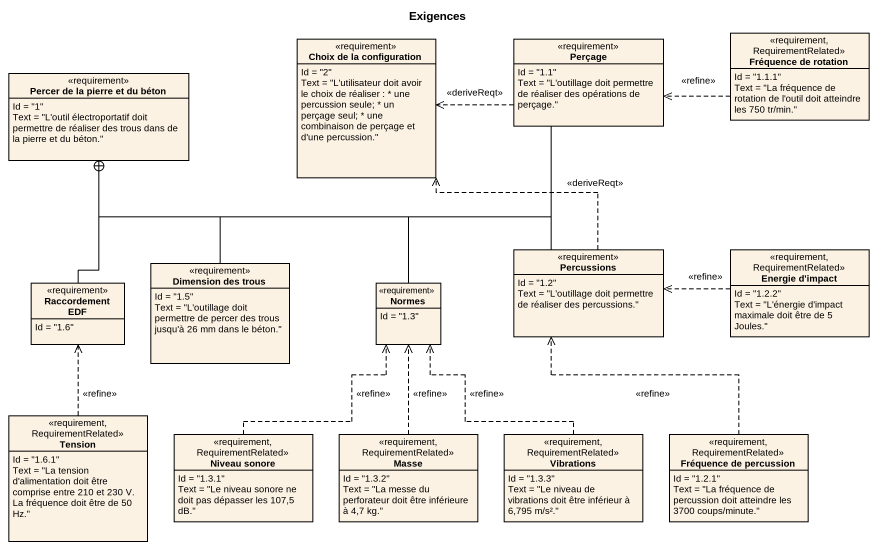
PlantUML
@startuml
title Exigences
hide circle
hide empty members
class "Choix de la configuration" as Choix_de_la_configuration <<requirement>> {
  Id = "2"
  Text = "L'utilisateur doit avoir le choix de réaliser : * une percussion seule; * un perçage seul; * une combinaison de perçage et d'une percussion."
}
class Perçage <<requirement>> {
  Id = "1.1"
  Text = "L'outillage doit permettre de réaliser des opérations de perçage."
}
class "Fréquence de rotation" as Fréquence_de_rotation <<requirement, RequirementRelated>> {
  Id = "1.1.1"
  Text = "La fréquence de rotation de l'outil doit atteindre les 750 tr/min."
}
class "Percer de la pierre et du béton" as Percer_de_la_pierre_et_du <<requirement>> {
  Id = "1"
  Text = "L'outil électroportatif doit permettre de réaliser des trous dans de la pierre et du béton."
}
class Percussions <<requirement>> {
  Id = "1.2"
  Text = "L'outillage doit permettre de réaliser des percussions."
}
class "Energie d'impact" as Energie_d_impact <<requirement, RequirementRelated>> {
  Id = "1.2.2"
  Text = "L'énergie d'impact maximale doit être de 5 Joules."
}
class "Raccordement EDF" as Raccordement_EDF <<requirement>> {
  Id = "1.6"
}
class "Dimension des trous" as Dimension_des_trous <<requirement>> {
  Id = "1.5"
  Text = "L'outillage doit permettre de percer des trous jusqu'à 26 mm dans le béton."
}
class Normes <<requirement>> {
  Id = "1.3"
}
class Tension <<requirement, RequirementRelated>> {
  Id = "1.6.1"
  Text = "La tension d'alimentation doit être comprise entre 210 et 230 V. La fréquence doit être de 50 Hz."
}
class "Niveau sonore" as Niveau_sonore <<requirement, RequirementRelated>> {
  Id = "1.3.1"
  Text = "Le niveau sonore ne doit pas dépasser les 107,5 dB."
}
class Masse <<requirement, RequirementRelated>> {
  Id = "1.3.2"
  Text = "La messe du perforateur doit être inférieure à 4,7 kg."
}
class Vibrations <<requirement, RequirementRelated>> {
  Id = "1.3.3"
  Text = "Le niveau de vibrations doit être inférieur à 6,795 m/s²."
}
class "Fréquence de percussion" as Fréquence_de_percussion <<requirement, RequirementRelated>> {
  Id = "1.2.1"
  Text = "La fréquence de percussion doit atteindre les 3700 coups/minute."
}
Perçage .left.> Choix_de_la_configuration : <<deriveReqt>>
Perçage -left-+ Percer_de_la_pierre_et_du
Fréquence_de_rotation .left.> Perçage : <<refine>>
Percussions .up.> Choix_de_la_configuration : <<deriveReqt>>
Percussions -left-+ Percer_de_la_pierre_et_du
Energie_d_impact .left.> Percussions : <<refine>>
Raccordement_EDF -up-+ Percer_de_la_pierre_et_du
Dimension_des_trous -up-+ Percer_de_la_pierre_et_du
Normes -up-+ Percer_de_la_pierre_et_du
Tension .up.> Raccordement_EDF : <<refine>>
Niveau_sonore .up.> Normes : <<refine>>
Masse .up.> Normes : <<refine>>
Vibrations .up.> Normes : <<refine>>
Fréquence_de_percussion .up.> Percussions : <<refine>>
@enduml
